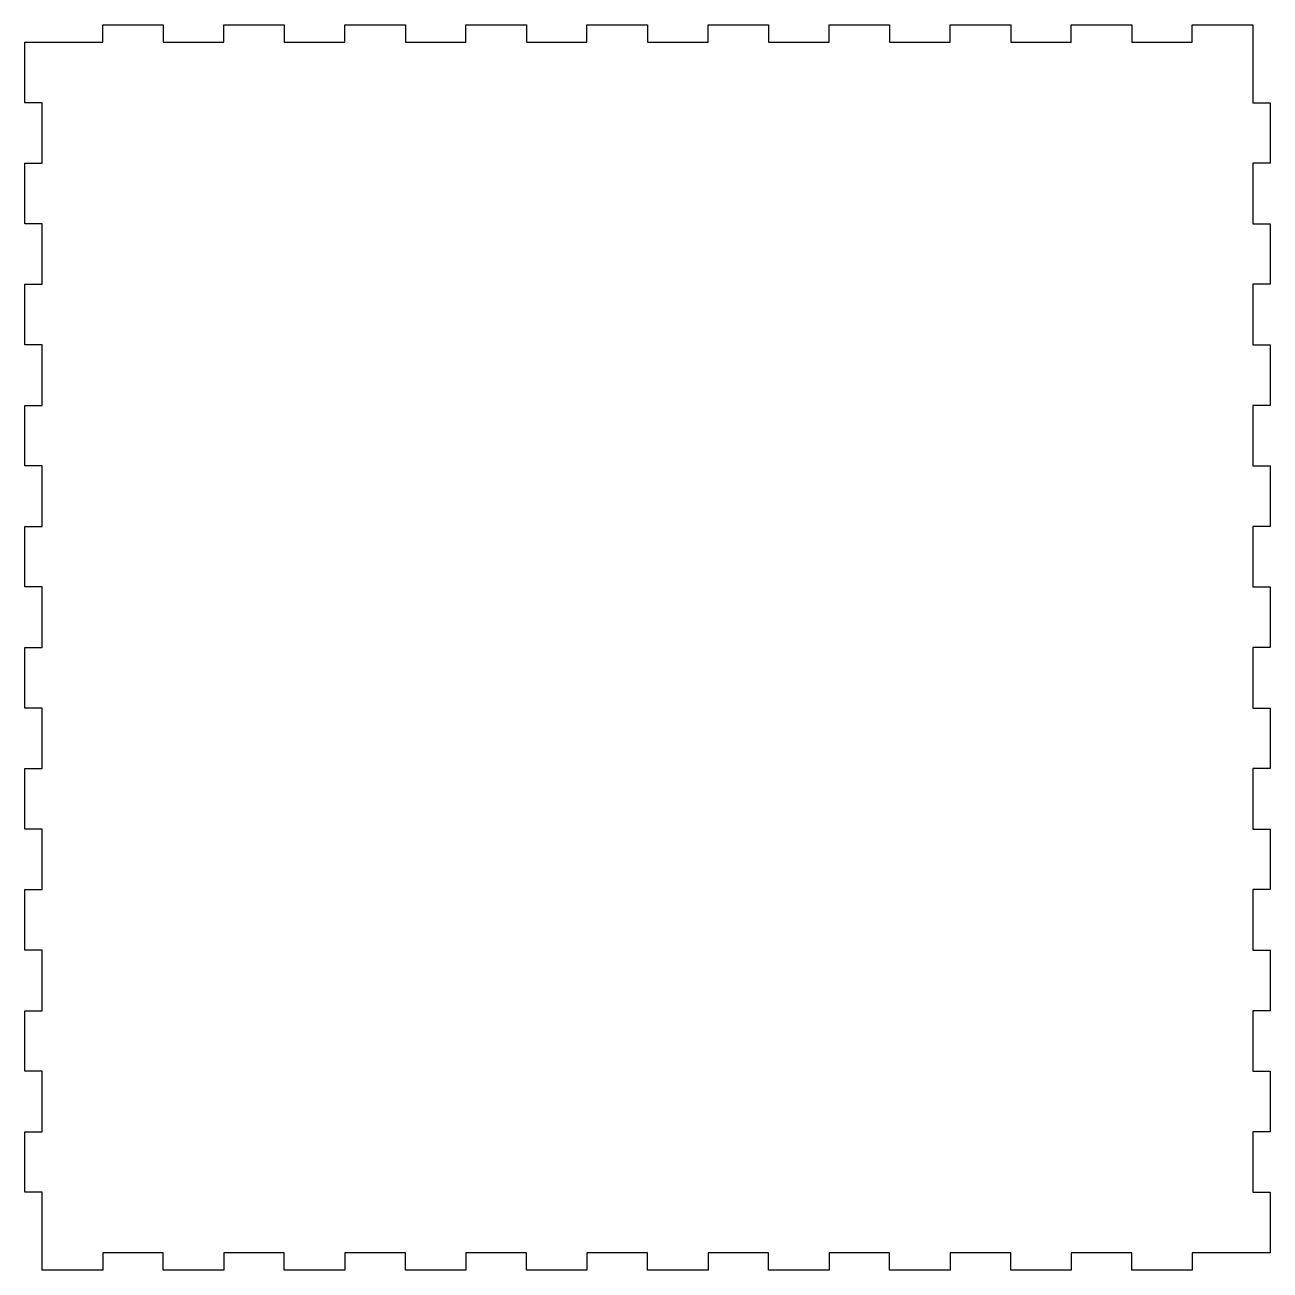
# Model space of a CAD drawing. Header units: centimetres. Extents: x 22.8 to 51.6, y 8.6 to 37.4.
import ezdxf

# ---------------------------------------------------------------- set-up
doc = ezdxf.new("R2010")
doc.units = ezdxf.units.CM
doc.header["$MEASUREMENT"] = 0

msp = doc.modelspace()

# ---------------------------------------------------------------- linework, layer by layer
for p, q in [((24.618, 36.967), (24.618, 37.367)), ((24.618, 37.367), (26.018, 37.367)), ((26.018, 37.367), (26.018, 36.967)), ((27.418, 36.967), (27.418, 37.367)), ((27.418, 37.367), (28.818, 37.367)), ((28.818, 37.367), (28.818, 36.967)), ((30.218, 36.967), (30.218, 37.367)), ((30.218, 37.367), (31.618, 37.367)), ((31.618, 37.367), (31.618, 36.967)), ((33.018, 36.967), (33.018, 37.367)), ((33.018, 37.367), (34.418, 37.367)), ((34.418, 37.367), (34.418, 36.967)), ((35.818, 36.967), (35.818, 37.367)), ((35.818, 37.367), (37.218, 37.367)), ((37.218, 37.367), (37.218, 36.967)), ((38.618, 36.967), (38.618, 37.367)), ((38.618, 37.367), (40.018, 37.367)), ((40.018, 37.367), (40.018, 36.967)), ((41.418, 36.967), (41.418, 37.367)), ((41.418, 37.367), (42.818, 37.367)), ((42.818, 37.367), (42.818, 36.967)), ((44.218, 36.967), (44.218, 37.367)), ((44.218, 37.367), (45.618, 37.367)), ((45.618, 37.367), (45.618, 36.967)), ((47.018, 36.967), (47.018, 37.367)), ((47.018, 37.367), (48.418, 37.367)), ((48.418, 37.367), (48.418, 36.967)), ((49.818, 36.967), (49.818, 37.367)), ((49.818, 37.367), (51.218, 37.367)), ((51.218, 37.367), (51.218, 36.967)), ((22.818, 35.567), (22.818, 36.967)), ((22.818, 36.967), (23.218, 36.967)), ((23.218, 36.967), (24.618, 36.967)), ((26.018, 36.967), (27.418, 36.967)), ((28.818, 36.967), (30.218, 36.967)), ((31.618, 36.967), (33.018, 36.967)), ((34.418, 36.967), (35.818, 36.967)), ((37.218, 36.967), (38.618, 36.967)), ((40.018, 36.967), (41.418, 36.967)), ((42.818, 36.967), (44.218, 36.967)), ((45.618, 36.967), (47.018, 36.967)), ((48.418, 36.967), (49.818, 36.967)), ((51.218, 36.967), (51.218, 35.567)), ((23.218, 35.567), (22.818, 35.567)), ((23.218, 34.167), (23.218, 35.567)), ((51.218, 35.567), (51.618, 35.567)), ((51.618, 35.567), (51.618, 34.167)), ((22.818, 32.767), (22.818, 34.167)), ((22.818, 34.167), (23.218, 34.167)), ((51.618, 34.167), (51.218, 34.167)), ((51.218, 34.167), (51.218, 32.767)), ((23.218, 32.767), (22.818, 32.767)), ((23.218, 31.367), (23.218, 32.767)), ((51.218, 32.767), (51.618, 32.767)), ((51.618, 32.767), (51.618, 31.367)), ((22.818, 29.967), (22.818, 31.367)), ((22.818, 31.367), (23.218, 31.367)), ((51.618, 31.367), (51.218, 31.367)), ((51.218, 31.367), (51.218, 29.967)), ((23.218, 29.967), (22.818, 29.967)), ((23.218, 28.567), (23.218, 29.967)), ((51.218, 29.967), (51.618, 29.967)), ((51.618, 29.967), (51.618, 28.567)), ((22.818, 27.167), (22.818, 28.567)), ((22.818, 28.567), (23.218, 28.567)), ((51.618, 28.567), (51.218, 28.567)), ((51.218, 28.567), (51.218, 27.167)), ((23.218, 27.167), (22.818, 27.167)), ((23.218, 25.767), (23.218, 27.167)), ((51.218, 27.167), (51.618, 27.167)), ((51.618, 27.167), (51.618, 25.767)), ((22.818, 24.367), (22.818, 25.767)), ((22.818, 25.767), (23.218, 25.767)), ((51.618, 25.767), (51.218, 25.767)), ((51.218, 25.767), (51.218, 24.367)), ((23.218, 24.367), (22.818, 24.367)), ((23.218, 22.967), (23.218, 24.367)), ((51.218, 24.367), (51.618, 24.367)), ((51.618, 24.367), (51.618, 22.967)), ((22.818, 21.567), (22.818, 22.967)), ((22.818, 22.967), (23.218, 22.967)), ((51.618, 22.967), (51.218, 22.967)), ((51.218, 22.967), (51.218, 21.567)), ((23.218, 21.567), (22.818, 21.567)), ((23.218, 20.167), (23.218, 21.567)), ((51.218, 21.567), (51.618, 21.567)), ((51.618, 21.567), (51.618, 20.167)), ((22.818, 18.767), (22.818, 20.167)), ((22.818, 20.167), (23.218, 20.167)), ((51.618, 20.167), (51.218, 20.167)), ((51.218, 20.167), (51.218, 18.767)), ((23.218, 18.767), (22.818, 18.767)), ((23.218, 17.367), (23.218, 18.767)), ((51.218, 18.767), (51.618, 18.767)), ((51.618, 18.767), (51.618, 17.367)), ((22.818, 15.967), (22.818, 17.367)), ((22.818, 17.367), (23.218, 17.367)), ((51.618, 17.367), (51.218, 17.367)), ((51.218, 17.367), (51.218, 15.967)), ((23.218, 15.967), (22.818, 15.967)), ((23.218, 14.567), (23.218, 15.967)), ((51.218, 15.967), (51.618, 15.967)), ((51.618, 15.967), (51.618, 14.567)), ((22.818, 13.167), (22.818, 14.567)), ((22.818, 14.567), (23.218, 14.567)), ((51.618, 14.567), (51.218, 14.567)), ((51.218, 14.567), (51.218, 13.167)), ((23.218, 13.167), (22.818, 13.167)), ((23.218, 11.767), (23.218, 13.167)), ((51.218, 13.167), (51.618, 13.167)), ((51.618, 13.167), (51.618, 11.767)), ((22.818, 10.367), (22.818, 11.767)), ((22.818, 11.767), (23.218, 11.767)), ((51.618, 11.767), (51.218, 11.767)), ((51.218, 11.767), (51.218, 10.367)), ((23.218, 10.367), (22.818, 10.367)), ((23.218, 8.967), (23.218, 10.367)), ((51.218, 10.367), (51.618, 10.367)), ((51.618, 10.367), (51.618, 8.967)), ((23.218, 8.567), (23.218, 8.967)), ((26.018, 8.967), (24.618, 8.967)), ((24.618, 8.967), (24.618, 8.567)), ((26.018, 8.567), (26.018, 8.967)), ((28.818, 8.967), (27.418, 8.967)), ((27.418, 8.967), (27.418, 8.567)), ((28.818, 8.567), (28.818, 8.967)), ((31.618, 8.967), (30.218, 8.967)), ((30.218, 8.967), (30.218, 8.567)), ((31.618, 8.567), (31.618, 8.967)), ((34.418, 8.967), (33.018, 8.967)), ((33.018, 8.967), (33.018, 8.567)), ((34.418, 8.567), (34.418, 8.967)), ((37.218, 8.967), (35.818, 8.967)), ((35.818, 8.967), (35.818, 8.567)), ((37.218, 8.567), (37.218, 8.967)), ((40.018, 8.967), (38.618, 8.967)), ((38.618, 8.967), (38.618, 8.567)), ((40.018, 8.567), (40.018, 8.967)), ((42.818, 8.967), (41.418, 8.967)), ((41.418, 8.967), (41.418, 8.567)), ((42.818, 8.567), (42.818, 8.967)), ((45.618, 8.967), (44.218, 8.967)), ((44.218, 8.967), (44.218, 8.567)), ((45.618, 8.567), (45.618, 8.967)), ((48.418, 8.967), (47.018, 8.967)), ((47.018, 8.967), (47.018, 8.567)), ((48.418, 8.567), (48.418, 8.967)), ((51.218, 8.967), (49.818, 8.967)), ((49.818, 8.967), (49.818, 8.567)), ((51.618, 8.967), (51.218, 8.967)), ((24.618, 8.567), (23.218, 8.567)), ((27.418, 8.567), (26.018, 8.567)), ((30.218, 8.567), (28.818, 8.567)), ((33.018, 8.567), (31.618, 8.567)), ((35.818, 8.567), (34.418, 8.567)), ((38.618, 8.567), (37.218, 8.567)), ((41.418, 8.567), (40.018, 8.567)), ((44.218, 8.567), (42.818, 8.567)), ((47.018, 8.567), (45.618, 8.567)), ((49.818, 8.567), (48.418, 8.567))]:
    msp.add_line(p, q)

doc.saveas('drawing.dxf')
